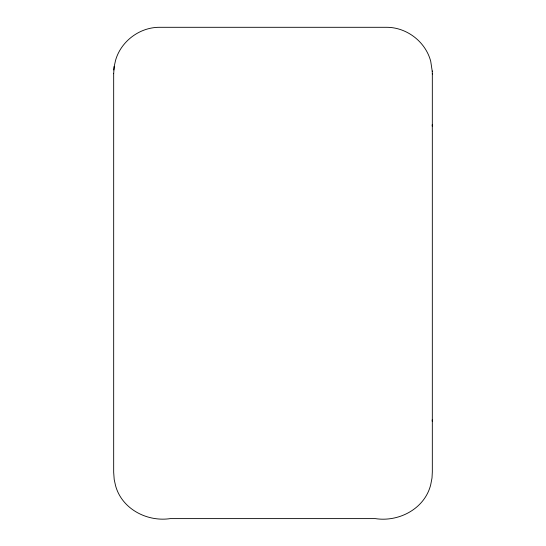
<?xml version="1.0" encoding="UTF-8"?>
<svg xmlns="http://www.w3.org/2000/svg" width="546" height="546" viewBox="0 0 546 546"><rect width="100%" height="100%" fill="white"/><g stroke="black" fill="none" stroke-linecap="round" stroke-linejoin="round"><path stroke-width="0.82" d="M113.677 73.676L114.203 66.462L115.561 60.34C121.007 41.155 139.81 27.136 159.746 27.3L386.254 27.3C406.572 27.109 425.641 41.701 430.733 61.37L432.241 71.321M432.179 126.092L432.323 124.386M113.807 69.977L114.203 66.462M432.179 419.915L432.323 421.614M432.241 70.987L432.323 74.01M432.323 73.676L432.323 471.983L432.009 477.989L430.733 484.63C424.829 508.715 398.942 522.256 375.314 518.611L170.256 518.611C147.12 522.072 121.874 509.008 115.561 485.66L114.203 479.538L113.677 472.338L113.677 73.649"/></g></svg>
